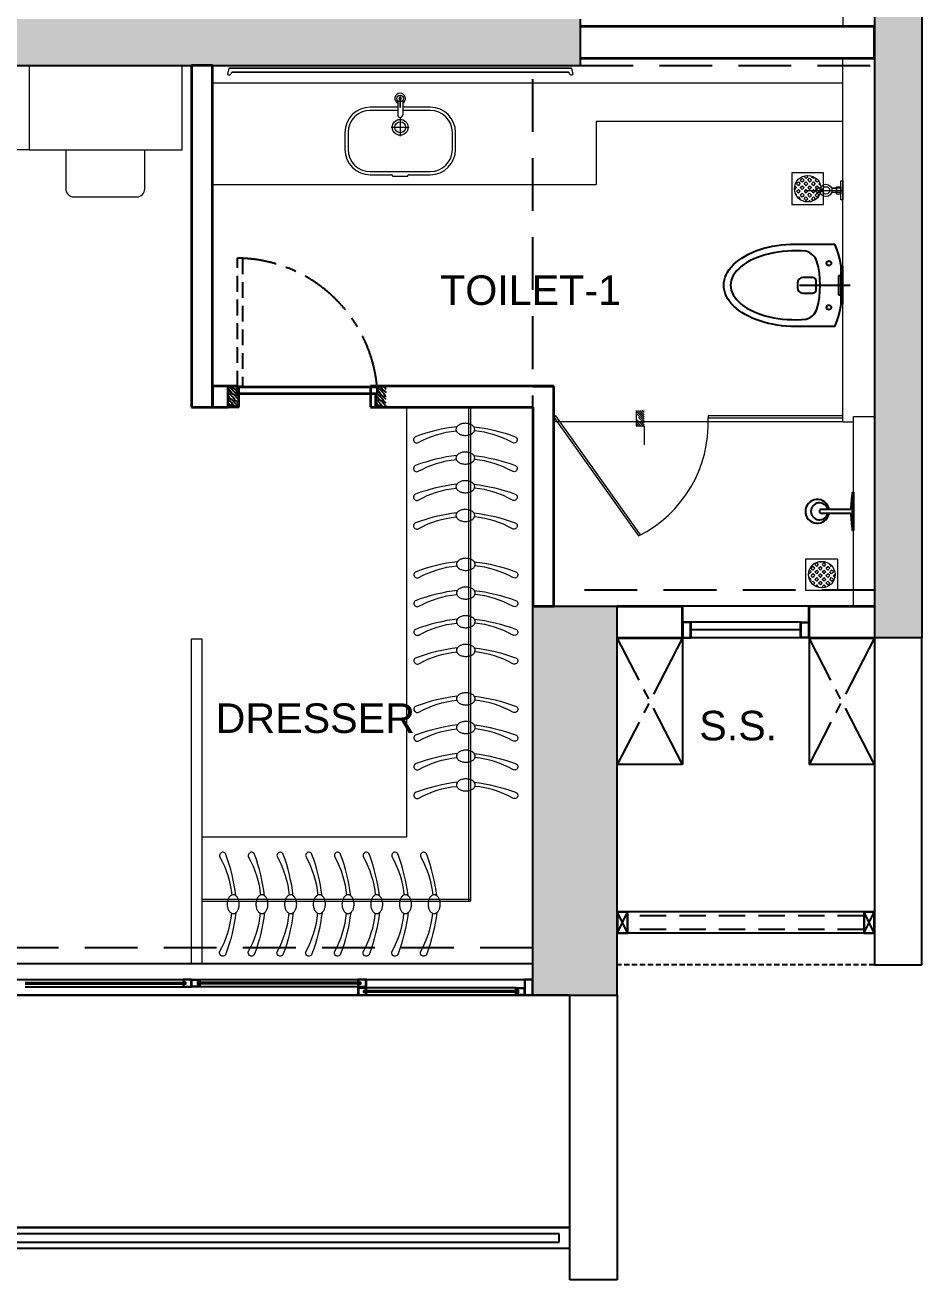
# Model space of a CAD drawing. Header units: millimetres. Extents: x -23425674 to -23407184, y -1327092 to -1312459.
# Drawn here: x -23411437 to -23407184, y -1325399 to -1319448 of the extents above; entities that cross this region are included whole.
import ezdxf
from ezdxf.enums import TextEntityAlignment as Align

# ---------------------------------------------------------------- set-up
doc = ezdxf.new("R2010")
doc.units = ezdxf.units.MM
doc.header["$LTSCALE"] = 1000
doc.header["$MEASUREMENT"] = 0
for name, pattern in [('CENTER', [2, 1.25, -0.25, 0.25, -0.25]), ('CENTER2', [1.125, 0.75, -0.125, 0.125, -0.125]), ('DASHED', [0.75, 0.5, -0.25]), ('DASHED2', [0.375, 0.25, -0.125]), ('HIDDEN', [0.375, 0.25, -0.125])]:
    doc.linetypes.add(name, pattern=pattern)
for name, color, linetype, lineweight in [('A-_WALL----_E-_', 7, 'Continuous', 35), ('FUN', 25, 'Continuous', 9), ('FURN', 53, 'Continuous', 9), ('Furniture', 8, 'Continuous', 9), ('wall', 7, 'Continuous', 35)]:
    doc.layers.add(name, color=color, linetype=linetype, lineweight=lineweight)
for name, color, linetype in [('BEAM1', 253, 'DASHED'), ('ca', 2, 'Continuous'), ('door', 8, 'Continuous'), ('E_P__RAILING', 8, 'Continuous'), ('EP_LINE', 1, 'Continuous'), ('FINS', 7, 'Continuous'), ('LOUVRES', 8, 'Continuous'), ('SLABLINE', 1, 'Continuous'), ('TEXT_ROOM_NAME', 7, 'Continuous'), ('typical - Column', 7, 'Continuous'), ('typical - Column_hatch', 8, 'Continuous'), ('VOID', 8, 'CENTER2'), ('WINDOW', 8, 'Continuous')]:
    doc.layers.add(name, color=color, linetype=linetype)
doc.styles.add('ARIAL', font='arial.ttf')

# ---------------------------------------------------------------- blocks, each defined once
blk = doc.blocks.new('HBA-HANGER')
at = {"layer": 'Furniture', "linetype": 'ByBlock', "lineweight": 0, "ltscale": 3}
for points in [[(-41.9496, 43.4272, 0.0579524), (-248.539, -6.68425, 1.08017), (-234.963, -36.2244, -0.102886), (-45.5965, 22.9304, -0.821198)], [(41.9496, 43.4272, -0.0579524), (248.539, -6.68425, -1.08017), (234.963, -36.2244, 0.102886), (45.5965, 22.9304, 0.821198)]]:
    blk.add_lwpolyline(points, format="xyb", dxfattribs=at)
blk.add_lwpolyline([(-46.9451, 30.1133, 0.144333), (-43.7782, 19.371, 0.107177), (-33.1952, 8.81999, 0.0778182), (-18.7283, 2.44564, 0.0650165), (0, 0, 0.0650165), (18.7283, 2.44564, 0.0778182), (33.1952, 8.81999, 0.107177), (43.7782, 19.371, 0.144333), (46.9451, 30.1133, 0.144333), (43.7782, 40.8557, 0.107177), (33.1952, 51.4067, 0.0778182), (18.7283, 57.781, 0.0650165), (0, 60.2267, 0.0650165), (-18.7283, 57.781, 0.0778182), (-33.1952, 51.4067, 0.107177), (-43.7782, 40.8557, 0.144333)], format="xyb", close=True, dxfattribs=at)

msp = doc.modelspace()

# ---------------------------------------------------------------- hatches: boundary and pattern name
at = {"extrusion": (-6.20937e-07, -1.06738e-07, 1)}
h = msp.add_hatch(dxfattribs=at)
h.set_pattern_fill('WOOD1', color=252, scale=25, angle=20, style=0, pattern_type=2)
h.set_pattern_definition([(123.1301, (-23404868.9064, -1321843.0386), (53.3759364, -72.636144), [12.5, -112.5]), (133.4349, (-23404852.246, -1321841.121), (-14.94178, 32.042843), [27.95085, -27.95085]), (141.5651, (-23404847.9706, -1321829.375), (-38.434151, 40.593289), [15.8114, -63.24555])])
h.paths.add_polyline_path([(-23410473.8, -1321159.7), (-23410431.8, -1321159.7), (-23410431.8, -1321200), (-23410429.8, -1321200), (-23410423.8, -1321200), (-23410423.8, -1321247.6), (-23410473.8, -1321247.6)])
h.paths.add_polyline_path([(-23410473.8, -1321247.6), (-23410423.8, -1321247.6), (-23410423.8, -1321259.7), (-23410461.8, -1321259.7), (-23410461.8, -1321259.6), (-23410473.8, -1321259.6)])
h = msp.add_hatch(dxfattribs=at)
h.set_pattern_fill('WOOD1', color=252, scale=25, angle=20, style=0, pattern_type=2)
h.set_pattern_definition([(123.1301, (-23405568.9064, -1321843.0687), (53.3759364, -72.636144), [12.5, -112.5]), (133.4349, (-23405552.246, -1321841.151), (-14.94178, 32.042843), [27.95085, -27.95085]), (141.5651, (-23405547.9706, -1321829.405), (-38.434151, 40.593289), [15.8114, -63.24555])])
h.paths.add_polyline_path([(-23409765.8, -1321159.7), (-23409723.8, -1321159.7), (-23409723.8, -1321259.6), (-23409773.8, -1321259.6), (-23409773.8, -1321200), (-23409765.8, -1321200)])
at = {"layer": 'FUN', "ltscale": 0.5}
h = msp.add_hatch(dxfattribs=at)
h.set_pattern_fill('SQUARE', color=1, scale=100, angle=-45)
h.set_pattern_definition([(315, (-26376035.575, 504382.253), (8.838834765, 8.838834765), [12.5, -12.5]), (45, (-26376035.575, 504382.253), (-8.838834765, 8.838834765), [12.5, -12.5])])
edge = h.paths.add_edge_path()
edge.add_arc((-23407725.4, -1320223.7), 63, -45, 315)
h = msp.add_hatch(dxfattribs=at)
h.set_pattern_fill('SQUARE', color=1, scale=100, angle=45)
h.set_pattern_definition([(45, (-1786248.97, -2967328.6), (-8.838834765, 8.838834765), [12.5, -12.5]), (135, (-1786248.97, -2967328.6), (-8.838834765, -8.838834765), [12.5, -12.5])])
edge = h.paths.add_edge_path()
edge.add_arc((-23407658.8, -1322054.2), 63, 45, 405, ccw=False)
at = {"layer": 'typical - Column_hatch', "extrusion": (4.99673e-08, -3.10469e-07, 1)}
h = msp.add_hatch(color=256, dxfattribs=at)
h.dxf.hatch_style = 1
h.paths.add_polyline_path([(-23407183.8, -1322353.6), (-23407408.8, -1322353.6), (-23407408.8, -1316703.6), (-23407183.8, -1316703.6)])
at = {"layer": 'typical - Column_hatch'}
h = msp.add_hatch(color=256, dxfattribs=at)
h.dxf.hatch_style = 1
h.paths.add_polyline_path([(-23412453.8, -1319419.1), (-23408803.8, -1319419.1), (-23408803.8, -1319639.1), (-23412453.8, -1319639.1)])
h = msp.add_hatch(color=256, dxfattribs=at)
h.dxf.hatch_style = 1
h.paths.add_polyline_path([(-23408628.8, -1322204.1), (-23409028.8, -1322204.1), (-23409028.8, -1324049.1), (-23408628.8, -1324049.1)])

# ---------------------------------------------------------------- linework, layer by layer
at = {"extrusion": (5.33688e-08, -4.74017e-09, 1)}
for p, q in [((-23407718.8, -1322204.1, 0), (-23408318.8, -1322204.1, 0)), ((-23407758.8, -1322279.1, 0), (-23408279, -1322279.1, 0)), ((-23407758.8, -1322354.1, 0), (-23408279, -1322354.1, 0))]:
    msp.add_line(p, q, dxfattribs=at)
for points, elevation in [([(-23408318.8, -1322279.1), (-23408318.8, -1322354.1), (-23408278.8, -1322354.1), (-23408278.8, -1322279.1), (-23408318.8, -1322279.1)], -1.2), ([(-23407758.8, -1322316.6), (-23408279, -1322316.6)], -1.2), ([(-23407718.8, -1322279.1), (-23407718.8, -1322354.1), (-23407758.8, -1322354.1), (-23407758.8, -1322279.1), (-23407718.8, -1322279.1)], -1.2), ([(-23410687.5, -1324009.1), (-23410647.5, -1324009.1), (-23410647.5, -1323974.1), (-23410687.5, -1323974.1), (-23410687.5, -1323988.6), (-23410677.5, -1323988.6), (-23410677.5, -1323994.6), (-23410687.5, -1323994.6), (-23410687.5, -1324009.1), (-23410647.5, -1324009.1)], -1.2), ([(-23410607.5, -1324009.1), (-23410647.5, -1324009.1), (-23410647.5, -1323974.1), (-23410607.5, -1323974.1), (-23410607.5, -1323988.6), (-23410617.6, -1323988.6), (-23410617.6, -1323994.6), (-23410607.5, -1323994.6), (-23410607.5, -1324009.1), (-23410647.5, -1324009.1)], -1.2), ([(-23409858.2, -1324009.1), (-23409818.2, -1324009.1), (-23409818.2, -1323974.1), (-23409858.2, -1323974.1), (-23409858.2, -1323988.6), (-23409848.2, -1323988.6), (-23409848.2, -1323994.6), (-23409858.2, -1323994.6), (-23409858.2, -1324009.1), (-23409818.2, -1324009.1)], -1.3), ([(-23409818.2, -1324014.1), (-23409858.2, -1324014.1), (-23409858.2, -1324049.1), (-23409818.2, -1324049.1), (-23409818.2, -1324034.7), (-23409828.2, -1324034.7), (-23409828.2, -1324028.6), (-23409818.2, -1324028.6), (-23409818.2, -1324014.1), (-23409858.2, -1324014.1)], -1.3), ([(-23409108.8, -1324014.1), (-23409068.8, -1324014.1), (-23409068.8, -1324049.1), (-23409108.8, -1324049.1), (-23409108.8, -1324034.7), (-23409098.8, -1324034.7), (-23409098.8, -1324028.6), (-23409108.8, -1324028.6), (-23409108.8, -1324014.1), (-23409068.8, -1324014.1)], -1.3)]:
    msp.add_lwpolyline(points, dxfattribs=dict(at, elevation=elevation))
for points, elevation in [([(-23408316.8, -1322281.1), (-23408316.8, -1322352.1), (-23408280.8, -1322352.1), (-23408280.8, -1322281.1)], -1.2), ([(-23407720.8, -1322281.1), (-23407720.8, -1322352.1), (-23407756.8, -1322352.1), (-23407756.8, -1322281.1)], -1.2), ([(-23409028.8, -1323974.1), (-23409068.8, -1323974.1), (-23409068.8, -1324049.1), (-23409028.8, -1324049.1)], -1.3), ([(-23409030.8, -1323976.1), (-23409066.8, -1323976.1), (-23409066.8, -1324047.1), (-23409030.8, -1324047.1)], -1.3)]:
    msp.add_lwpolyline(points, close=True, dxfattribs=dict(at, elevation=elevation))
for points, elevation in [([(-23410649.5, -1324005.1), (-23410649.5, -1323978.1, 0.414214), (-23410651.5, -1323976.1), (-23410683.5, -1323976.1, 0.414214), (-23410685.5, -1323978.1), (-23410685.5, -1323986.6), (-23410675.5, -1323986.6), (-23410675.5, -1323996.6), (-23410683.5, -1323996.6, 0.414214), (-23410685.5, -1323998.6), (-23410685.5, -1324005.1, 0.414214), (-23410683.5, -1324007.1), (-23410651.5, -1324007.1, 0.414214)], -1.2), ([(-23410645.5, -1324005.1), (-23410645.5, -1323978.1, -0.414214), (-23410643.5, -1323976.1), (-23410611.5, -1323976.1, -0.414214), (-23410609.5, -1323978.1), (-23410609.5, -1323986.6), (-23410619.6, -1323986.6), (-23410619.6, -1323996.6), (-23410611.5, -1323996.6, -0.414214), (-23410609.5, -1323998.6), (-23410609.5, -1324005.1, -0.414214), (-23410611.5, -1324007.1), (-23410643.5, -1324007.1, -0.414214)], -1.2), ([(-23409820.2, -1324005.1), (-23409820.2, -1323978.1, 0.414214), (-23409822.2, -1323976.1), (-23409854.2, -1323976.1, 0.414214), (-23409856.2, -1323978.1), (-23409856.2, -1323986.6), (-23409846.2, -1323986.6), (-23409846.2, -1323996.6), (-23409854.2, -1323996.6, 0.414214), (-23409856.2, -1323998.6), (-23409856.2, -1324005.1, 0.414214), (-23409854.2, -1324007.1), (-23409822.2, -1324007.1, 0.414214)], -1.3), ([(-23409856.2, -1324018.1), (-23409856.2, -1324045.1, 0.414214), (-23409854.2, -1324047.1), (-23409822.2, -1324047.1, 0.414214), (-23409820.2, -1324045.1), (-23409820.2, -1324036.7), (-23409830.2, -1324036.7), (-23409830.2, -1324026.6), (-23409822.2, -1324026.6, 0.414214), (-23409820.2, -1324024.6), (-23409820.2, -1324018.1, 0.414214), (-23409822.2, -1324016.1), (-23409854.2, -1324016.1, 0.414214)], -1.3), ([(-23409070.8, -1324018.1), (-23409070.8, -1324045.1, -0.414214), (-23409072.8, -1324047.1), (-23409104.8, -1324047.1, -0.414214), (-23409106.8, -1324045.1), (-23409106.8, -1324036.7), (-23409096.8, -1324036.7), (-23409096.8, -1324026.6), (-23409104.8, -1324026.6, -0.414214), (-23409106.8, -1324024.6), (-23409106.8, -1324018.1, -0.414214), (-23409104.8, -1324016.1), (-23409072.8, -1324016.1, -0.414214)], -1.3)]:
    msp.add_lwpolyline(points, format="xyb", close=True, dxfattribs=dict(at, elevation=elevation))
at = {"layer": 'A-_WALL----_E-_', "extrusion": (5.33688e-08, -4.74017e-09, 1)}
for p, q in [((-23407408.8, -1319454.1, 0), (-23408803.8, -1319454.1, 0)), ((-23407408.8, -1319604.1, 0), (-23407408.8, -1319454.1, 0)), ((-23410548.5, -1319639.1, 0), (-23410648.5, -1319639.1, 0)), ((-23410648.5, -1319639.1, 0), (-23410648.5, -1321259.6, 0)), ((-23410548.5, -1321159.6, 0), (-23410548.5, -1319639.1, 0)), ((-23408803.8, -1319604.1, 0), (-23407408.8, -1319604.1, 0)), ((-23410548.8, -1321259.6, 0), (-23410548.8, -1321159.6, 0)), ((-23410548.8, -1321159.6, 0), (-23410548.5, -1321159.6, 0)), ((-23409798.8, -1321159.6, 0), (-23409798.8, -1321259.6, 0)), ((-23408928.8, -1321159.6, 0), (-23409798.8, -1321159.6, 0)), ((-23409028.8, -1321159.6, 0), (-23408928.8, -1321159.6, 0)), ((-23408928.8, -1322204.1, 0), (-23408928.8, -1321159.6, 0)), ((-23410648.5, -1321259.6, 0), (-23410548.8, -1321259.6, 0)), ((-23409798.8, -1321259.6, 0), (-23409028.8, -1321259.6, 0)), ((-23409028.8, -1321259.6, 0), (-23409028.8, -1322204.1, 0)), ((-23409028.8, -1322204.1, 0), (-23408928.8, -1322204.1, 0))]:
    msp.add_line(p, q, dxfattribs=at)
at = {"layer": 'A-_WALL----_E-_'}
for p, q in [((-23410473.8, -1321159.7, 0), (-23410548.8, -1321159.7, 0)), ((-23410548.8, -1321159.7, 0), (-23410548.8, -1321259.6, 0)), ((-23410473.8, -1321259.6, 0), (-23410473.8, -1321159.7, 0)), ((-23410548.8, -1321259.6, 0), (-23410473.8, -1321259.6, 0)), ((-23408628.8, -1322204.1, 0), (-23408318.8, -1322204.1, 0)), ((-23408318.8, -1322354.1, 0), (-23408318.8, -1322204.1, 0)), ((-23407718.8, -1322204.1, 0), (-23407408.8, -1322204.1, 0)), ((-23407718.8, -1322354.1, 0), (-23407718.8, -1322204.1, 0)), ((-23408628.8, -1322354.1, 0), (-23408318.8, -1322354.1, 0)), ((-23407718.8, -1322354.1, 0), (-23407408.8, -1322354.1, 0))]:
    msp.add_line(p, q, dxfattribs=at)
at = {"layer": 'BEAM1', "linetype": 'DASHED2', "lineweight": -3}
for p, q in [((-23409028.7, -1322204.1, 0), (-23409028.7, -1319639.1, 0)), ((-23408803.7, -1319639.1, 0), (-23407408.7, -1319639.1, 0)), ((-23407408.7, -1322128.6, 0), (-23408803.7, -1322128.6, 0)), ((-23409028.7, -1323824.1, 0), (-23415503.7, -1323824.1, 0))]:
    msp.add_line(p, q, dxfattribs=at)
at = {"layer": 'ca', "linetype": 'ByBlock', "lineweight": -3, "ltscale": 0.5}
for p, q in [((-23408853.8, -1324049.1, 0), (-23415503.8, -1324049.1, 0)), ((-23408853.8, -1325150, 0), (-23408853.8, -1324049.1, 0)), ((-23415678.8, -1325149.9, 0), (-23408853.8, -1325150, 0))]:
    msp.add_line(p, q, dxfattribs=at)
at = {"layer": 'door', "linetype": 'HIDDEN', "ltscale": 0.3, "extrusion": (-6.20937e-07, -1.06738e-07, 1)}
msp.add_line((-23410405.6, -1320553.9, 0), (-23410429.8, -1320553.9, 0), dxfattribs=at)
at = {"layer": 'door', "color": 8, "ltscale": 0.5, "extrusion": (-6.20937e-07, -1.06738e-07, 1)}
for p, q in [((-23410429.8, -1321165.5, 0), (-23410429.8, -1321162.2, 0)), ((-23410429.8, -1321162.2, 0), (-23409767.8, -1321162.2, 0)), ((-23410429.8, -1321165.5, 0), (-23409767.8, -1321165.5, 0)), ((-23410429.8, -1321197.5, 0), (-23410429.8, -1321169.1, 0)), ((-23410426.1, -1321172.8, 0), (-23410426.1, -1321197.5, 0)), ((-23410422.5, -1321165.5, 0), (-23410422.5, -1321197.5, 0)), ((-23409767.8, -1321162.2, 0), (-23409767.8, -1321197.5, 0)), ((-23409767.8, -1321197.5, 0), (-23410429.8, -1321197.5, 0)), ((-23410422.5, -1321194.1, 0), (-23409767.8, -1321194.1, 0))]:
    msp.add_line(p, q, dxfattribs=at)
at = {"layer": 'door', "ltscale": 0.5}
for p, q in [((-23410634.2, -1323899.1, 0), (-23410630.4, -1323899.1, 0)), ((-23410630.4, -1323899.1, 0), (-23410630.4, -1323899.1, 0)), ((-23410630.4, -1323899.1, 0), (-23410562.9, -1323899.1, 0)), ((-23410562.9, -1323899.1, 0), (-23410562.9, -1323899.1, 0)), ((-23410562.9, -1323899.1, 0), (-23410559.2, -1323899.1, 0))]:
    msp.add_line(p, q, dxfattribs=at)
at = {"layer": 'door', "linetype": 'HIDDEN', "ltscale": 0.3, "extrusion": (-6.20937e-07, -1.06738e-07, 1), "elevation": 14.7}
msp.add_lwpolyline([(-23410405.6, -1320553.9), (-23410405.6, -1321162.2), (-23410429.8, -1321162.2), (-23410429.8, -1320553.9)], dxfattribs=at)
at = {"layer": 'door', "color": 8, "ltscale": 0.5, "extrusion": (-6.20937e-07, -1.06738e-07, 1)}
for radius in [3.64, 1.59]:
    msp.add_circle((-23410426.1, -1321169.1, 14.7), radius, dxfattribs=at)
at = {"layer": 'door', "linetype": 'CENTER', "ltscale": 0.2, "extrusion": (-6.20937e-07, -1.06738e-07, 1)}
msp.add_arc((-23410436.6, -1321225, 14.7), 671.8, 5.36864, 87.35204, dxfattribs=at)
at = {"layer": 'E_P__RAILING', "extrusion": (5.33688e-08, -4.74017e-09, 1)}
for p, q in [((-23408903.8, -1325180, 0), (-23415628.8, -1325179.9, 0)), ((-23415628.8, -1325219.9, 0), (-23408903.8, -1325220, 0)), ((-23408903.8, -1325220, 0), (-23408903.8, -1325180, 0))]:
    msp.add_line(p, q, dxfattribs=at)
at = {"layer": 'EP_LINE', "extrusion": (5.33688e-08, -4.74017e-09, 1)}
for p, q in [((-23408853.8, -1325150, 0), (-23415678.8, -1325149.9, 0)), ((-23408853.8, -1325250, 0), (-23415678.8, -1325249.9, 0))]:
    msp.add_line(p, q, dxfattribs=at)
at = {"layer": 'FINS', "extrusion": (5.33688e-08, -4.74017e-09, 1)}
for p, q in [((-23407183.8, -1322354.1, 0), (-23407408.8, -1322354.1, 0)), ((-23407408.8, -1322354.1, 0), (-23407408.8, -1323904.2, 0)), ((-23407183.8, -1323904.2), (-23407183.8, -1322354.1, 0)), ((-23407408.8, -1323904.2, 0), (-23407183.8, -1323904.2))]:
    msp.add_line(p, q, dxfattribs=at)
at = {"layer": 'FINS', "color": 8, "linetype": 'HIDDEN', "ltscale": 0.1}
msp.add_line((-23407408.8, -1323904.2, 0), (-23408628.8, -1323904.2, 0), dxfattribs=at)
at = {"layer": 'FINS'}
for p, q in [((-23408853.8, -1324049.1, 0), (-23408628.8, -1324049.1, 0)), ((-23408853.8, -1325399.1, 0), (-23408853.8, -1324049.1, 0)), ((-23408628.8, -1324049.1, 0), (-23408628.8, -1325399.1, 0)), ((-23408628.8, -1325399.1, 0), (-23408853.8, -1325399.1, 0))]:
    msp.add_line(p, q, dxfattribs=at)
at = {"layer": 'FUN', "color": 1, "ltscale": 0.5, "elevation": 0}
for points in [[(-23407650.4, -1320298.7), (-23407650.4, -1320148.7), (-23407800.4, -1320148.7), (-23407800.4, -1320298.7)], [(-23407583.8, -1321979.2), (-23407583.8, -1322129.2), (-23407733.8, -1322129.2), (-23407733.8, -1321979.2)]]:
    msp.add_lwpolyline(points, close=True, dxfattribs=at)
at = {"layer": 'FUN', "color": 1, "ltscale": 0.5}
for centre in [(-23407725.4, -1320223.7, 0), (-23407658.8, -1322054.2, 0)]:
    msp.add_circle(centre, 63, dxfattribs=at)
at = {"layer": 'FURN', "color": 6, "ltscale": 0.5}
for p, q in [((-23407558.8, -1317729.1, 0), (-23407558.8, -1319454.1, 0)), ((-23407558.8, -1321329.1, 0), (-23407558.8, -1319604.1, 0)), ((-23410548.5, -1319721.6, 0), (-23407558.8, -1319721.6, 0)), ((-23407508.8, -1322204.1, 0), (-23407508.8, -1321304.1, 0)), ((-23407508.8, -1321304.1, 0), (-23407408.8, -1321304.1, 0)), ((-23407558.8, -1321329.1, 0), (-23407508.8, -1321329.1, 0))]:
    msp.add_line(p, q, dxfattribs=at)
at = {"layer": 'FURN'}
for p, q in [((-23411817.6, -1319639.1, 0), (-23411417.6, -1319639.1, 0)), ((-23411417.6, -1319639.1, 0), (-23411417.6, -1320039.2, 0)), ((-23410692.6, -1320039.2, 0), (-23410692.6, -1319639.1, 0)), ((-23410470, -1319651.6, 0), (-23410476.3, -1319682.9, 0)), ((-23408845.6, -1319651.6, 0), (-23410470, -1319651.6, 0)), ((-23410470, -1319651.6, 0), (-23408845.6, -1319651.6, 0)), ((-23410457.1, -1319670.4, 0), (-23408858.5, -1319670.4, 0)), ((-23408858.5, -1319670.4, 0), (-23410457.1, -1319670.4, 0)), ((-23408845.6, -1319651.6, 0), (-23408839.4, -1319682.9, 0)), ((-23409669.4, -1319806.7, 0), (-23409669.4, -1319874.2, 0)), ((-23409656.1, -1319787.3, 0), (-23409659.6, -1319787.3, 0)), ((-23409659.6, -1319787.3, 0), (-23409659.6, -1319836.3, 0)), ((-23409656.1, -1319836.3, 0), (-23409656.1, -1319787.3, 0)), ((-23409646.2, -1319806.7, 0), (-23409646.2, -1319874.2, 0)), ((-23409669.4, -1319837.4, 0), (-23409800.3, -1319837.4, 0)), ((-23409669.4, -1319852.4, 0), (-23409800.3, -1319852.4, 0)), ((-23409659.6, -1319836.3, 0), (-23409656.1, -1319836.3, 0)), ((-23409515.3, -1319837.4, 0), (-23409646.2, -1319837.4, 0)), ((-23409515.3, -1319852.4, 0), (-23409646.2, -1319852.4, 0)), ((-23409700.3, -1319932.4, 0), (-23409615.3, -1319932.4, 0)), ((-23409657.8, -1319889.9, 0), (-23409657.8, -1319974.9, 0)), ((-23408728.2, -1319904.1, 0), (-23408728.2, -1320204, 0)), ((-23408728.2, -1319904.1, 0), (-23407558.8, -1319904.1, 0)), ((-23409920.3, -1319957.4, 0), (-23409920.3, -1320037.4, 0)), ((-23409905.3, -1319957.4, 0), (-23409905.3, -1320037.4, 0)), ((-23409410.3, -1320037.4, 0), (-23409410.3, -1319957.4, 0)), ((-23409395.3, -1320037.4, 0), (-23409395.3, -1319957.4, 0)), ((-23411417.6, -1320039.2, 0), (-23411817.6, -1320039.2, 0)), ((-23411417.6, -1320039.2, 0), (-23410692.6, -1320039.2, 0)), ((-23411244.5, -1320039.2, 0), (-23411244.5, -1320224.4, 0)), ((-23411244.4, -1320039.1, 0), (-23411244.4, -1320224.4, 0)), ((-23410869.5, -1320224.4, 0), (-23410869.5, -1320039.2, 0)), ((-23410869.4, -1320224.4, 0), (-23410869.4, -1320039.1, 0)), ((-23409800.3, -1320142.4, 0), (-23409515.3, -1320142.4, 0)), ((-23409800.3, -1320157.4, 0), (-23409699.5, -1320157.4, 0)), ((-23409694.6, -1320161.6, 0), (-23409694.1, -1320164.4, 0)), ((-23409694.1, -1320164.4, 0), (-23409621.6, -1320164.4, 0)), ((-23409621.6, -1320164.4, 0), (-23409621, -1320161.6, 0)), ((-23409616.1, -1320157.4, 0), (-23409515.3, -1320157.4, 0)), ((-23410548.2, -1320204, 0), (-23408728.2, -1320204, 0)), ((-23407738.7, -1320231.7, 0), (-23407558.7, -1320231.7, 0)), ((-23407666, -1320221.7, 0), (-23407677.8, -1320221.7, 0)), ((-23407568.7, -1320221.7, 0), (-23407611.5, -1320221.7, 0)), ((-23407611.5, -1320221.7, 0), (-23407588.7, -1320221.7, 0)), ((-23407588.7, -1320249.2, 0), (-23407588.7, -1320214.2, 0)), ((-23407588.7, -1320214.2, 0), (-23407568.7, -1320214.2, 0)), ((-23407588.7, -1320221.7, 0), (-23407588.7, -1320241.7, 0)), ((-23407568.7, -1320276.7, 0), (-23407568.7, -1320186.7, 0)), ((-23407568.7, -1320186.7, 0), (-23407558.7, -1320186.7, 0)), ((-23407568.7, -1320276.7, 0), (-23407568.7, -1320186.7, 0)), ((-23407568.7, -1320186.7, 0), (-23407558.7, -1320186.7, 0)), ((-23407568.7, -1320214.2, 0), (-23407568.7, -1320249.2, 0)), ((-23407558.7, -1320186.7, 0), (-23407558.7, -1320276.7, 0)), ((-23407558.7, -1320186.7, 0), (-23407558.7, -1320276.7, 0)), ((-23411206.5, -1320262.4, 0), (-23410907.5, -1320262.4, 0)), ((-23407666, -1320241.7, 0), (-23407677.8, -1320241.7, 0)), ((-23407568.7, -1320241.7, 0), (-23407611.5, -1320241.7, 0)), ((-23407588.7, -1320241.7, 0), (-23407611.5, -1320241.7, 0)), ((-23407568.7, -1320249.2, 0), (-23407588.7, -1320249.2, 0)), ((-23407558.7, -1320276.7, 0), (-23407568.7, -1320276.7, 0)), ((-23407558.7, -1320276.7, 0), (-23407568.7, -1320276.7, 0)), ((-23409028.5, -1321259.1, 0), (-23409628.5, -1321259.1, 0)), ((-23409628.5, -1321259.1, 0), (-23409628.5, -1323299.1, 0)), ((-23409333, -1323603.6, 0), (-23409333, -1321259.6, 0)), ((-23409333, -1321259.6, 0), (-23409324, -1321259.6, 0)), ((-23409324, -1321259.6, 0), (-23409324, -1323603.6, 0)), ((-23409028.5, -1323899.1, 0), (-23409028.5, -1321259.1, 0)), ((-23410648.5, -1322359.1, 0), (-23410598.5, -1322359.1, 0)), ((-23410648.5, -1323899.1, 0), (-23410648.5, -1322359.1, 0)), ((-23410598.5, -1322359.1, 0), (-23410598.5, -1323899.1, 0)), ((-23409628.5, -1323299.1, 0), (-23410598.5, -1323299.1, 0)), ((-23410598.5, -1323299.1, 0), (-23410598.5, -1323899.1, 0)), ((-23409324, -1323594.6, 0), (-23410598.5, -1323594.6, 0)), ((-23410598.5, -1323594.6, 0), (-23410598.5, -1323603.6, 0)), ((-23410598.5, -1323603.6, 0), (-23409324, -1323603.6, 0)), ((-23410598.5, -1323899.1, 0), (-23410648.5, -1323899.1, 0)), ((-23410598.5, -1323899.1, 0), (-23409628.5, -1323899.1, 0)), ((-23409628.5, -1323899.1, 0), (-23409628.5, -1323899.1, 0)), ((-23409628.5, -1323899.1, 0), (-23409028.5, -1323899.1, 0))]:
    msp.add_line(p, q, dxfattribs=at)
at = {"layer": 'FURN', "color": 252, "lineweight": 5, "ltscale": 0.5}
msp.add_line((-23410648.5, -1319639.1, 0), (-23411417.6, -1319639.1, 0), dxfattribs=at)
at = {"layer": 'FURN', "linetype": 'ByBlock', "lineweight": -3}
for p, q in [((-23407782, -1320486.3, 0), (-23407596.1, -1320486.3, 0)), ((-23407558.7, -1320591.8, 0), (-23407568.7, -1320591.8, 0)), ((-23407568.7, -1320591.8, 0), (-23407568.7, -1320771.8, 0)), ((-23407558.7, -1320591.9, 0), (-23407568.7, -1320591.9, 0)), ((-23407558.7, -1320771.9, 0), (-23407558.7, -1320591.8, 0)), ((-23407701.3, -1320644.8, 0), (-23407748.3, -1320644.8, 0)), ((-23407568.7, -1320636.8, 0), (-23407578.7, -1320636.8, 0)), ((-23407578.7, -1320636.8, 0), (-23407578.7, -1320726.8, 0)), ((-23407568.7, -1320636.9, 0), (-23407578.7, -1320636.9, 0)), ((-23407773.7, -1320670.2, 0), (-23407773.7, -1320693.5, 0)), ((-23407763.7, -1320681.8, 0), (-23407523.7, -1320681.8, 0)), ((-23407763.7, -1320681.9, 0), (-23407558.7, -1320681.9, 0)), ((-23407685.6, -1320703.2, 0), (-23407685.6, -1320660.5, 0)), ((-23407748.3, -1320718.9, 0), (-23407701.3, -1320718.9, 0)), ((-23407578.7, -1320726.8, 0), (-23407568.7, -1320726.8, 0)), ((-23407578.7, -1320726.9, 0), (-23407568.7, -1320726.9, 0)), ((-23407568.7, -1320771.8, 0), (-23407558.7, -1320771.8, 0)), ((-23407568.7, -1320771.9, 0), (-23407558.7, -1320771.9, 0)), ((-23407596.1, -1320877.4, 0), (-23407782, -1320877.4, 0)), ((-23407782, -1320877.4, 0), (-23407782, -1320877.4, 0)), ((-23407512.8, -1321662.8, 0), (-23407508.8, -1321662.8, 0)), ((-23407512.8, -1321845.4, 0), (-23407512.8, -1321662.8, 0)), ((-23407508.8, -1321662.8, 0), (-23407508.8, -1321845.4, 0)), ((-23407659.6, -1321744.1, 0), (-23407520.8, -1321744.1, 0)), ((-23407520.8, -1321764.2, 0), (-23407659.6, -1321764.2, 0)), ((-23407508.8, -1321845.4, 0), (-23407512.8, -1321845.4, 0))]:
    msp.add_line(p, q, dxfattribs=at)
at = {"layer": 'FURN', "color": 23, "ltscale": 0.5}
for p, q in [((-23408919.2, -1321301.1, 0), (-23408928.8, -1321306.9, 0)), ((-23408928.8, -1321306.9, 0), (-23408527.5, -1321870.8, 0)), ((-23408517.9, -1321865.1, 0), (-23408919.2, -1321301.1, 0)), ((-23407558.7, -1321301.1, 0), (-23408197.6, -1321301.1, 0)), ((-23408197.6, -1321301.1, 0), (-23408197.6, -1321311.1, 0)), ((-23407558.7, -1321311.1, 0), (-23407558.7, -1321301.1, 0)), ((-23407558.7, -1321329.1, 0), (-23408928.8, -1321329.1, 0)), ((-23408197.6, -1321311.1, 0), (-23407558.7, -1321311.1, 0)), ((-23408527.5, -1321870.8, 0), (-23408517.9, -1321865.1, 0))]:
    msp.add_line(p, q, dxfattribs=at)
at = {"layer": 'FURN', "color": 3, "ltscale": 0.5}
for p, q in [((-23408538.7, -1321275.9, 0), (-23408538.7, -1321349.1, 0)), ((-23408538.7, -1321349.1, 0), (-23408501.1, -1321349.1, 0)), ((-23408501.1, -1321349.1, 0), (-23408501.1, -1321439.1, 0))]:
    msp.add_line(p, q, dxfattribs=at)
at = {"layer": 'FURN', "color": 3, "linetype": 'Continuous', "ltscale": 0.5}
for p, q in [((-23408501.6, -1321315, 0), (-23408538.7, -1321277.9, 0)), ((-23408501.6, -1321324.8, 0), (-23408538.7, -1321287.6, 0)), ((-23408538.7, -1321297.4, 0), (-23408538.7, -1321297.4, 0)), ((-23408538.7, -1321307.1, 0), (-23408538.7, -1321307.1, 0)), ((-23408501.6, -1321305.3, 0), (-23408531.2, -1321275.7, 0)), ((-23408501.6, -1321295.6, 0), (-23408521.5, -1321275.7, 0)), ((-23408501.6, -1321285.9, 0), (-23408511.7, -1321275.7, 0)), ((-23408501.6, -1321276.1, 0), (-23408502, -1321275.7, 0)), ((-23408538.7, -1321316.8, 0), (-23408538.7, -1321316.8, 0)), ((-23408538.7, -1321326.5, 0), (-23408538.7, -1321326.5, 0)), ((-23408538.7, -1321336.2, 0), (-23408538.7, -1321336.2, 0)), ((-23408535.6, -1321349.1, 0), (-23408538.7, -1321346, 0)), ((-23408538.7, -1321346, 0), (-23408538.7, -1321346, 0)), ((-23408525.8, -1321349.1, 0), (-23408538.6, -1321336.4, 0)), ((-23408516.1, -1321349.1, 0), (-23408538.5, -1321326.7, 0)), ((-23408506.4, -1321349.1, 0), (-23408538.4, -1321317.1, 0)), ((-23408501.6, -1321334.5, 0), (-23408527.2, -1321308.8, 0)), ((-23408501.6, -1321344.2, 0), (-23408515.8, -1321330, 0))]:
    msp.add_line(p, q, dxfattribs=at)
at = {"layer": 'FURN'}
for centre, radius in [((-23409657.8, -1319796.3, 0), 15.6), ((-23409657.8, -1319932.4, 0), 37.5), ((-23409657.8, -1319932.4, 0), 26), ((-23407638.7, -1320231.7, 0), 29), ((-23407638.7, -1320231.7, 0), 17.5)]:
    msp.add_circle(centre, radius, dxfattribs=at)
at = {"layer": 'FURN', "linetype": 'ByBlock', "lineweight": -3}
for centre in [(-23407624.7, -1320577.1, 0), (-23407624.7, -1320786.6, 0)]:
    msp.add_circle(centre, 11.1, dxfattribs=at)
at = {"layer": 'FURN'}
for centre, radius, start, end in [((-23410470.9, -1319670.3, 0), 13.7, 246.75071, 359.55951), ((-23408844.8, -1319670.3, 0), 13.7, 180.44049, 293.24929), ((-23409658.5, -1319796.3, 0), 25, 299.53252, 244.10924), ((-23409657.8, -1319796.3, 0), 5.5, 108.553, 251.447), ((-23409657.8, -1319796.3, 0), 5.5, 288.553, 71.447), ((-23409800.3, -1319957.4, 0), 120, 90, 180), ((-23409800.3, -1319957.4, 0), 105, 90, 180), ((-23409657.8, -1319874.2, 0), 11.6, 180, 0), ((-23409515.3, -1319957.4, 0), 120, 360, 90), ((-23409515.3, -1319957.4, 0), 105, 0, 90), ((-23409800.3, -1320037.4, 0), 120, 180, 270), ((-23409800.3, -1320037.4, 0), 105, 180, 270), ((-23409515.3, -1320037.4, 0), 120, 270, 0), ((-23409515.3, -1320037.4, 0), 105, 270, 0), ((-23409699.5, -1320162.4, 0), 5, 10, 90), ((-23409616.1, -1320162.4, 0), 5, 90, 170), ((-23411206.5, -1320224.4, 0), 38, 180, 270), ((-23410907.5, -1320224.4, 0), 38, 270, 0), ((-23407677.8, -1320231.7, 0), 10, 90, 270)]:
    msp.add_arc(centre, radius, start, end, dxfattribs=at)
at = {"layer": 'FURN', "linetype": 'ByBlock', "lineweight": -3}
for centre, radius, start, end in [((-23407756.7, -1320597.6, 0), 80.6, 21.12156, 72.70459), ((-23408089.6, -1320681.9, 0), 530.8, 338.38671, 21.6157), ((-23408089.6, -1320681.9, 0), 423.4, 344.47922, 15.52319), ((-23407748.3, -1320670.2, 0), 25.4, 90.00121, 180.00121), ((-23407701.3, -1320660.5, 0), 15.7, 0.00121, 90.00121), ((-23407748.3, -1320693.5, 0), 25.4, 180.00121, 270.00121), ((-23407701.3, -1320703.2, 0), 15.7, 270.00121, 0.00121), ((-23407756.7, -1320766.1, 0), 80.6, 287.29782, 338.88085), ((-23407001.2, -1321754.1, 0), 519.7, 169.88403, 178.89153), ((-23407679.7, -1321754.1, 0), 56.4, 10.27323, 349.72677), ((-23407669.7, -1321754.1, 0), 40.2, 14.47751, 345.52249), ((-23407659.6, -1321754.1, 0), 10.1, 90, 270), ((-23407001.2, -1321754.1, 0), 519.7, 181.10847, 190.11597)]:
    msp.add_arc(centre, radius, start, end, dxfattribs=at)
at = {"layer": 'FURN', "color": 23, "ltscale": 0.5}
msp.add_arc((-23408794.4, -1321336.4, 0), 597.4, 296.53104, 2.42308, dxfattribs=at)
at = {"layer": 'FURN', "linetype": 'ByBlock', "lineweight": -3, "extrusion": (0, 0, -1)}
msp.add_ellipse((-23407782, -1320681.8, 0), major_axis=(-341.1, 0), ratio=0.573255, start_param=4.712376, end_param=7.854019, dxfattribs=at)
at = {"layer": 'FURN', "linetype": 'ByBlock', "lineweight": -3}
msp.add_ellipse((-23407782, -1320681.8, 0), major_axis=(-308.9, 0), ratio=0.528698, start_param=4.552353, end_param=8.014018, dxfattribs=at)
at = {"layer": 'LOUVRES', "color": 1, "extrusion": (5.33688e-08, -4.74017e-09, 1)}
for p, q in [((-23408628.8, -1323654.1, 0), (-23408628.8, -1323754.1, 0)), ((-23408578.8, -1323654.1, 0), (-23408628.8, -1323654.1, 0)), ((-23407458.8, -1323654.1, 0), (-23408578.8, -1323654.1, 0)), ((-23408578.8, -1323754.1, 0), (-23408578.8, -1323654.1, 0)), ((-23407458.8, -1323654.1, 0), (-23407458.8, -1323754.1, 0)), ((-23407408.8, -1323654.1, 0), (-23407458.8, -1323654.1, 0)), ((-23407408.8, -1323754.1, 0), (-23407408.8, -1323654.1, 0)), ((-23408628.8, -1323754.1, 0), (-23408578.8, -1323754.1, 0)), ((-23407458.8, -1323754.1, 0), (-23408578.8, -1323754.1, 0)), ((-23407458.8, -1323754.1, 0), (-23407408.8, -1323754.1, 0))]:
    msp.add_line(p, q, dxfattribs=at)
at = {"layer": 'LOUVRES', "linetype": 'HIDDEN', "extrusion": (5.33688e-08, -4.74017e-09, 1)}
for p, q in [((-23408627.6, -1323752.9, 0), (-23408580, -1323655.3, 0)), ((-23408580, -1323752.9, 0), (-23408627.6, -1323655.3, 0)), ((-23407457.6, -1323752.9, 0), (-23407410, -1323655.3, 0)), ((-23407410, -1323752.9, 0), (-23407457.6, -1323655.3, 0))]:
    msp.add_line(p, q, dxfattribs=at)
at = {"layer": 'LOUVRES', "color": 8, "extrusion": (5.33688e-08, -4.74017e-09, 1)}
for p, q in [((-23408627.6, -1323655.3, 0), (-23408627.6, -1323752.9, 0)), ((-23408580, -1323655.3, 0), (-23408627.6, -1323655.3, 0)), ((-23408580, -1323752.9, 0), (-23408580, -1323655.3, 0)), ((-23407457.6, -1323655.3, 0), (-23407457.6, -1323752.9, 0)), ((-23407410, -1323655.3, 0), (-23407457.6, -1323655.3, 0)), ((-23407410, -1323752.9, 0), (-23407410, -1323655.3, 0)), ((-23408627.6, -1323752.9, 0), (-23408580, -1323752.9, 0)), ((-23407457.6, -1323752.9, 0), (-23407410, -1323752.9, 0))]:
    msp.add_line(p, q, dxfattribs=at)
at = {"layer": 'LOUVRES', "linetype": 'HIDDEN', "ltscale": 0.5, "extrusion": (5.33688e-08, -4.74017e-09, 1)}
for p, q in [((-23407458.8, -1323672.9, 0), (-23408578.8, -1323672.9, 0.1)), ((-23407458.8, -1323737.7, 0), (-23408578.8, -1323737.7, 0.1))]:
    msp.add_line(p, q, dxfattribs=at)
at = {"layer": 'SLABLINE', "extrusion": (5.33688e-08, -4.74017e-09, 1)}
for p, q in [((-23408318.8, -1322354.1, 0), (-23408318.8, -1322954.1, 0)), ((-23407718.8, -1322354.1, 0), (-23407718.8, -1322954.1, 0)), ((-23408318.8, -1322954.1, 0), (-23408628.8, -1322954.1, 0)), ((-23407408.8, -1322954.1, 0), (-23407718.8, -1322954.1, 0))]:
    msp.add_line(p, q, dxfattribs=at)
at = {"layer": 'typical - Column', "color": 0}
for p, q in [((-23407408.8, -1316704.1, 0), (-23407408.8, -1322354.1, 0)), ((-23407183.8, -1316704.1, 0), (-23407183.8, -1322354.1, 0)), ((-23408803.8, -1319419.1, 0), (-23408803.8, -1319639.1, 0)), ((-23412453.8, -1319639.1, 0), (-23408803.8, -1319639.1, 0)), ((-23409028.8, -1324049.1, 0), (-23409028.8, -1322204.1, 0)), ((-23409028.8, -1322204.1, 0), (-23408628.8, -1322204.1, 0)), ((-23408628.8, -1324049.1, 0), (-23408628.8, -1322204.1, 0)), ((-23407183.8, -1322354.1, 0), (-23407408.8, -1322354.1, 0)), ((-23409028.8, -1324049.1, 0), (-23408628.8, -1324049.1, 0))]:
    msp.add_line(p, q, dxfattribs=at)
at = {"layer": 'VOID', "ltscale": 0.4, "extrusion": (5.33688e-08, -4.74017e-09, 1)}
for p, q in [((-23408318.8, -1322354.1, 0), (-23408628.8, -1322954.1, 0)), ((-23408318.8, -1322954.1, 0), (-23408628.8, -1322354.1, 0)), ((-23407408.8, -1322954.1, 0), (-23407718.8, -1322354.1, 0)), ((-23407408.8, -1322354.1, 0), (-23407718.8, -1322954.1, 0))]:
    msp.add_line(p, q, dxfattribs=at)
at = {"layer": 'wall', "color": 1, "extrusion": (-6.20937e-07, -1.06738e-07, 1)}
for p, q in [((-23410431.8, -1321159.7, 0), (-23410473.8, -1321159.7, 0)), ((-23410431.8, -1321200, 0), (-23410431.8, -1321159.7, 0)), ((-23409765.8, -1321200, 0), (-23409765.8, -1321159.7, 0)), ((-23409765.8, -1321159.7, 0), (-23409723.8, -1321159.7, 0)), ((-23410423.8, -1321200, 0), (-23410431.8, -1321200, 0)), ((-23410423.8, -1321259.7, 0), (-23410423.8, -1321200, 0)), ((-23409773.8, -1321200, 0), (-23409765.8, -1321200, 0)), ((-23409773.8, -1321259.6, 0), (-23409773.8, -1321200, 0)), ((-23410423.8, -1321259.7, 0), (-23410473.8, -1321259.7, 0)), ((-23409773.8, -1321259.6, 0), (-23409723.8, -1321259.6, 0))]:
    msp.add_line(p, q, dxfattribs=at)
at = {"layer": 'WINDOW', "ltscale": 0.5, "extrusion": (5.33688e-08, -4.74017e-09, 1)}
for p, q in [((-23415503.8, -1323899.1, 0), (-23409028.8, -1323899.1, 0)), ((-23412246.3, -1323974.1, 0), (-23409068.8, -1323974.1, 0)), ((-23412246.3, -1324049.1, 0), (-23409028.8, -1324049.1, 0)), ((-23412246.3, -1324049.1, 0), (-23409068.8, -1324049.1, 0))]:
    msp.add_line(p, q, dxfattribs=at)
at = {"layer": 'WINDOW', "extrusion": (5.33688e-08, -4.74017e-09, 1)}
for p, q in [((-23411436.9, -1323988.6, 0), (-23410687.5, -1323988.6, 0)), ((-23411436.9, -1323994.6, 0), (-23410687.5, -1323994.6, 0)), ((-23411436.9, -1324009.1, 0), (-23410687.5, -1324009.1, 0)), ((-23409858.2, -1323988.6, 0), (-23410607.5, -1323988.6, 0)), ((-23409858.2, -1323994.6, 0), (-23410607.5, -1323994.6, 0)), ((-23409858.2, -1324009.1, 0), (-23410607.5, -1324009.1, 0)), ((-23409108.8, -1324014.1, 0), (-23409818.2, -1324014.1, 0)), ((-23409108.8, -1324028.6, 0), (-23409818.2, -1324028.6, 0)), ((-23409108.8, -1324034.7, 0), (-23409818.2, -1324034.7, 0))]:
    msp.add_line(p, q, dxfattribs=at)

# ---------------------------------------------------------------- block references
at = {"layer": 'Furniture', "linetype": 'Continuous', "lineweight": 0, "xscale": 0.9500000001869184, "yscale": 0.9500000001869184, "zscale": 0.9500000001869184}
for p, rotation in [((-23409349, -1321393.7, 0), 6.723467460545756e-05), ((-23409349, -1321529.8, 0), 6.723467460545756e-05), ((-23409349, -1321665.9, 0), 6.723467460545756e-05), ((-23409349, -1321802, 0), 6.723467460545756e-05), ((-23409346.5, -1322034, 0), 6.723467460545756e-05), ((-23409346.5, -1322170.1, 0), 6.723467460545756e-05), ((-23409346.5, -1322306.1, 0), 6.723467460545756e-05), ((-23409346.5, -1322442.2, 0), 6.723467460545756e-05), ((-23409346.5, -1322671.8, 0), 6.723467460545756e-05), ((-23409346.5, -1322807.9, 0), 6.723467460545756e-05), ((-23409346.5, -1322944, 0), 6.723467460545756e-05), ((-23409346.5, -1323080.1, 0), 6.723467460545756e-05), ((-23410478.4, -1323617.2, 0), 270.0000672346746), ((-23410342.3, -1323617.2, 0), 270.0000672346746), ((-23410206.2, -1323617.2, 0), 270.0000672346746), ((-23410070.1, -1323617.2, 0), 270.0000672346746), ((-23409934, -1323617.2, 0), 270.0000672346746), ((-23409797.9, -1323617.2, 0), 270.0000672346746), ((-23409661.8, -1323617.2, 0), 270.0000672346746), ((-23409525.7, -1323617.2, 0), 270.0000672346746)]:
    msp.add_blockref('HBA-HANGER', p, dxfattribs=dict(at, rotation=rotation))

# ---------------------------------------------------------------- texts
at = {"layer": 'TEXT_ROOM_NAME', "extrusion": (5.33688e-08, -4.74017e-09, 1), "style": 'ARIAL'}
for s, p in [('TOILET-1', (-23409039.8, -1320775, -1.2)), ('DRESSER', (-23410060.7, -1322805, -1.2)), ('S.S.', (-23408054.9, -1322840.2, -1.2))]:
    msp.add_text(s, height=140, dxfattribs=at).set_placement(p, align=Align.CENTER)

doc.saveas('drawing.dxf')
